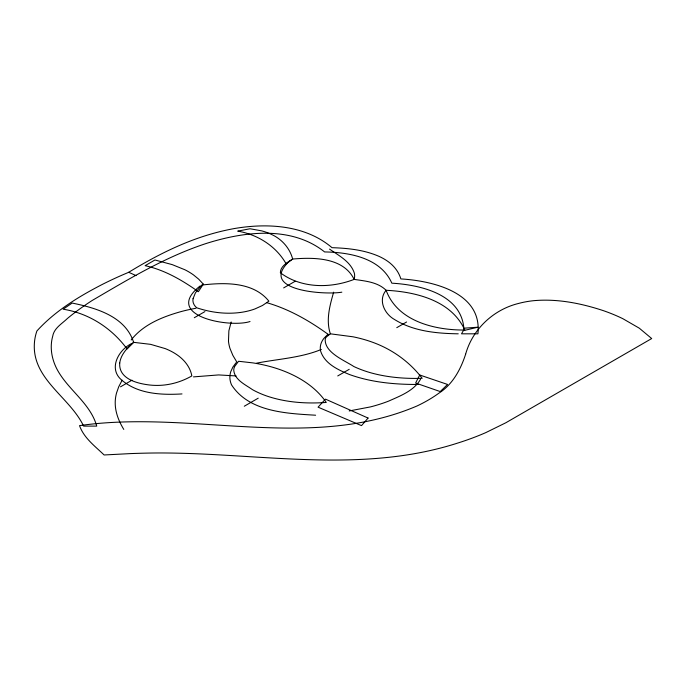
<?xml version="1.0" encoding="UTF-8"?>
<svg xmlns="http://www.w3.org/2000/svg" width="686" height="686" viewBox="0 0 686 686"><rect width="100%" height="100%" fill="white"/><g stroke="black" fill="none" stroke-linecap="round" stroke-linejoin="round"><path stroke-width="1.03" d="M333.645 292.167C329.829 305.579 325.73 320.053 330.36 333.816L352.981 336.792A96.615 55.78 0 0 1 372.961 342.4C392.315 349.431 409.671 361.908 422.173 378.303C405.289 378.835 388.242 377.506 371.889 373.107A88.786 51.261 0 0 1 353.873 366.547C344.681 360.433 324.204 352.578 325.241 339.021A14.758 8.515 0 0 1 326.373 336.98L330.36 333.816M231.173 321.983L228.875 330.798L228.481 341.251A103.929 59.999 0 0 0 229.982 348.445L232.846 355.348L236.919 362.217M420.535 379.255C413.932 390.874 400.17 395.933 388.568 401.139A117.863 68.051 0 0 1 370.431 406.909L349.217 410.957M122.151 380.198L118.764 386.681L116.526 393.009A112.701 65.067 0 0 0 115.214 402.296C115.051 411.986 118.798 421.273 123.789 429.419M236.095 362.688L232.854 367.087L230.805 371.563A53.131 30.673 0 0 0 231.585 384.957C249.138 411.969 286.577 413.469 315.611 415.219M131.172 339.973C143.391 324.367 162.736 316.726 181.267 311.53A120.564 69.612 0 0 1 195.93 308.263M327.908 334.288L323.903 338.378A40.423 23.341 0 0 0 320.671 351.249C324.821 363.914 338.284 369.951 349.706 374.616C371.563 382.436 394.999 384.563 418.074 384.46M290.195 260.457C256.47 290.821 325.464 295.151 341.842 292.167M200.029 286.019C161.939 316.212 230.247 328.174 250.03 321.511M131.172 343.755C118.507 350.134 108.414 368.391 121.233 379.667C137.637 394.064 161.236 395.153 181.996 393.927M128.711 272.291C155.036 256.178 182.836 241.961 212.651 233.574A159.246 91.941 0 0 1 233.797 228.644C267.043 222.839 305.21 224.862 332.007 247.68C347.965 248.186 364.275 249.893 379.032 256.375A55.214 31.873 0 0 1 390.274 263.27C395.187 267.36 399.029 272.762 400.864 278.919C432.429 280.806 482.455 292.322 477.919 333.816L461.524 333.816L464.799 328.14L477.919 327.196L463.985 330.506C462.836 294.577 420.818 284.836 391.843 283.181C380.67 257.842 349.431 252.285 324.624 251.942C291.241 225.437 244.242 231.448 206.289 243.461C165.669 256.718 128.797 279.031 92.13 300.511C83.606 306.025 75.314 311.916 67.502 318.398C61.963 323.801 54.023 328.071 52.676 336.354C49.443 347.828 51.956 360.244 57.701 370.5C68.772 390.343 90.398 403.471 96.743 426.109L83.623 426.109C69.543 396.585 30.896 378.655 34.514 341.757A134.233 77.501 0 0 1 36.898 330.978C55.077 310.964 78.538 296.678 102.377 284.39A358.006 206.692 0 0 1 122.099 275.112L128.711 272.291L136.085 275.609M194.292 317.729L204.942 311.573M283.644 287.914L295.117 281.286M120.513 386.827L131.986 380.198M244.293 406.232L258.228 398.18M396.765 327.668L406.601 321.983M337.744 375.937L349.217 369.317M321.348 349.44C300.785 357.903 278.199 358.924 256.59 363.16M193.469 376.888L218.602 374.925L236.095 375.937M458.239 333.816C436.459 333.465 413.409 331.295 394.51 319.505C384.494 313.965 377.78 300.099 386.107 290.281C415.699 291.799 451.422 300.417 464.799 330.035C434.984 330.249 397.606 321.46 386.107 290.281C377.617 281.963 365.235 281.063 354.139 279.391C330.463 288.54 301.291 288.514 280.36 272.762C280.385 265.988 287.734 262.335 292.656 259.042C313.742 257.216 343.446 257.31 354.139 279.391A36.821 21.257 0 0 0 354.353 273.191C350.7 261.615 338.85 255.629 329.546 249.104M266.425 302.586C289.08 309.043 309.78 320.971 328.723 334.768M119.724 363.048C118.507 379.075 137.552 383.628 150.028 385.052A38.922 22.466 0 0 0 162.659 385.18C172.915 384.297 182.913 381.064 191.831 375.937C190.305 367.156 184.32 359.816 177.125 354.868A59.116 34.129 0 0 0 165.232 348.599L150.594 344.346L133.633 342.34C127.304 347.751 120.847 354.413 119.724 363.048M193.04 298.744C192.354 302.192 194.052 305.673 196.745 307.791C211.254 312.653 226.895 314.548 242.081 312.224A46.991 27.131 0 0 0 254.96 308.923L262.455 305.502L268.886 301.163C253.168 281.577 224.313 282.418 201.667 285.067L195.407 292.879L193.04 298.744M234.535 366.667L234.192 367.602A25.639 14.8 0 0 0 233.772 370.491C234.826 380.087 245.519 384.709 252.491 389.665A79.379 45.833 0 0 0 268.08 396.457C286.782 402.553 306.736 403.84 326.27 402.442C315.234 386.261 297.664 375.808 279.494 369.428A103.44 59.725 0 0 0 252.98 362.903L238.556 361.265L234.535 366.667M465.64 354.173C460.675 369.454 452.683 384.46 438.731 393.292A145.766 84.155 0 0 1 417.054 405.958C309.618 451.851 191.248 409.473 79.525 425.629C83.855 437.96 95.028 446.192 104.118 454.972L130.477 453.6A523.735 302.38 0 0 1 150.663 453.043C252.697 451.517 357.586 475.149 457.236 443.216A222.084 128.222 0 0 0 485.808 432.609L505.788 422.79L651.7 338.55L639.283 328.182L622.897 318.724A147.824 85.347 0 0 0 603.423 310.672C581.093 303.298 557.349 298.564 533.759 300.674A61.74 35.646 0 0 0 518.41 303.486C493.423 309.635 472.5 329.246 465.64 354.173M419.712 374.993L415.613 383.037L440.206 391.56L447.589 384.46L419.712 374.993M203.305 284.124L198.391 291.696C182.21 280.197 164.683 269.984 145.106 265.671L154.942 259.985L172.203 264.616L184.954 269.787A69.183 39.942 0 0 1 193.555 274.966L198.708 279.185L203.305 284.124M368.073 418.057L361.513 425.629L318.072 407.175L325.447 399.132L368.073 418.057M133.633 342.34L127.073 348.96C111.707 328.097 88.888 313.279 63.129 309.206L72.15 303.058C95.946 307.903 125.444 316.375 133.633 342.34M292.656 259.042L286.096 263.776C276.029 246.042 257.627 234.535 237.733 231.122L250.03 228.755L261.76 230.882A45.139 26.059 0 0 1 271.948 234.638C281.937 239.311 289.895 248.281 292.656 259.042"/></g></svg>
